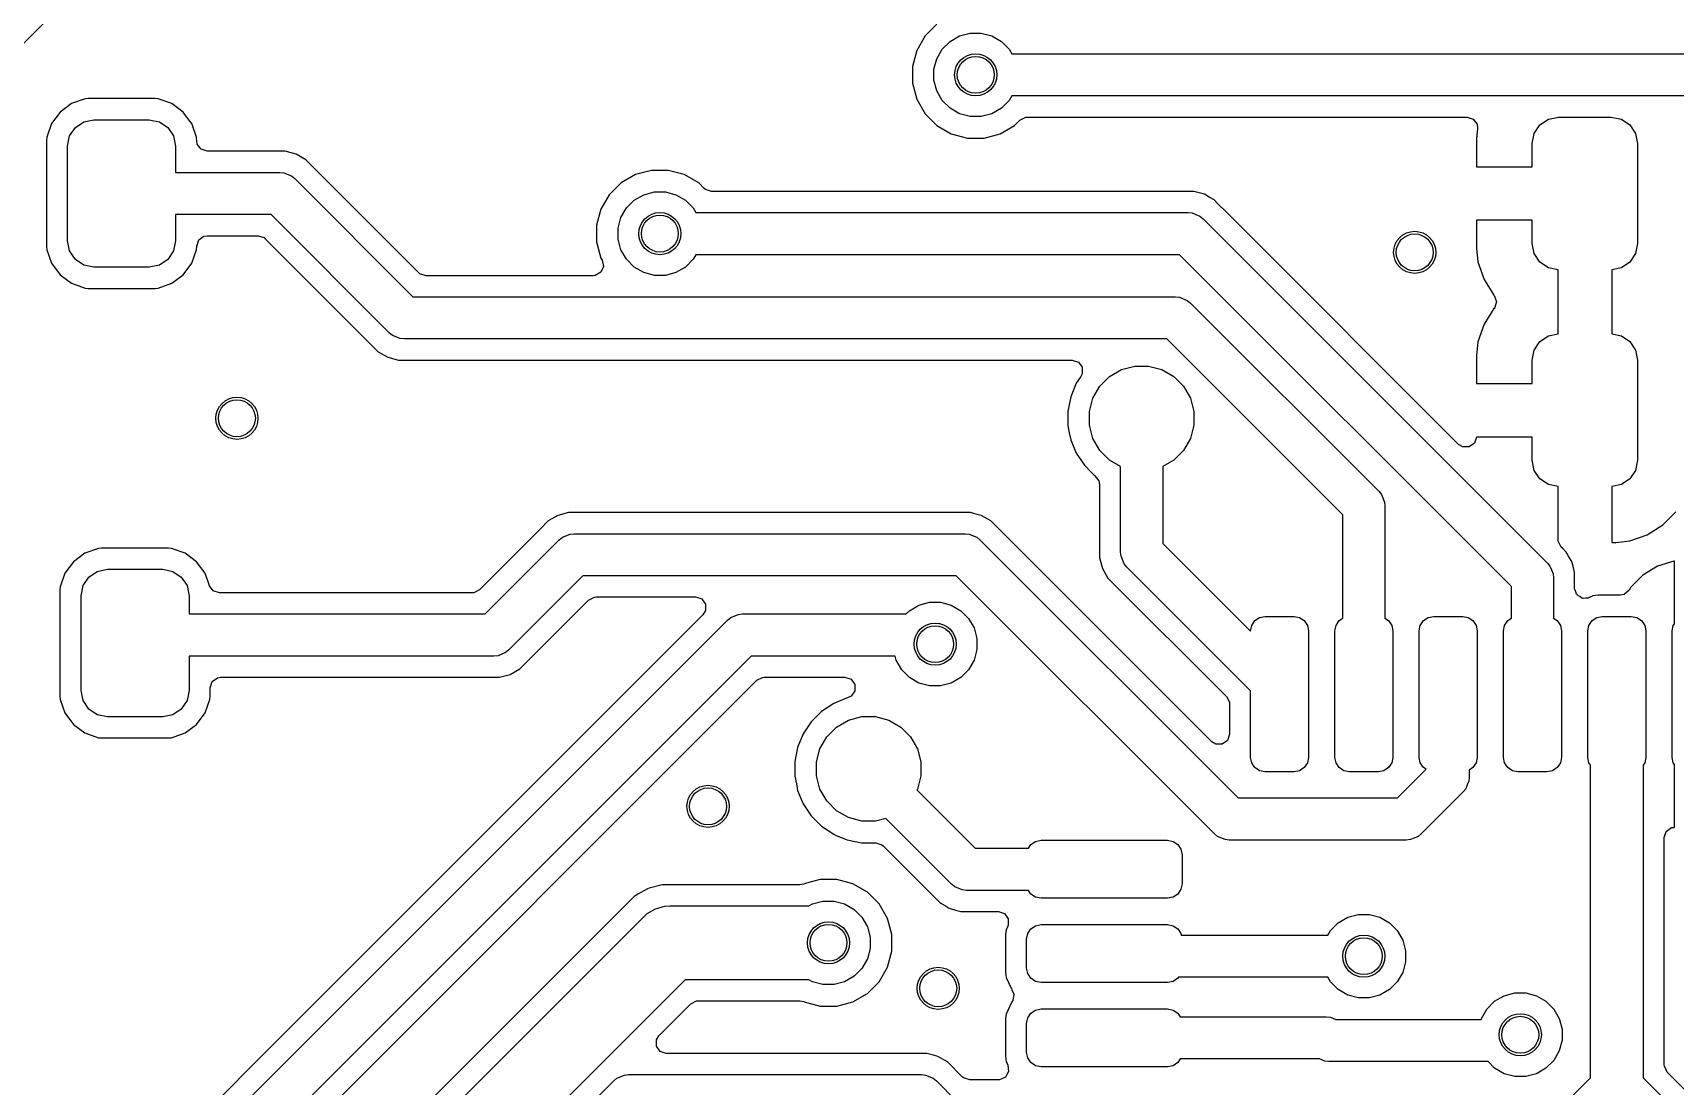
# Model space of a CAD drawing. Extents: x 0.23 to 2.97, y 0.23 to 2.17.
# Drawn here: x 0.818 to 1.431, y 1.336 to 1.73 of the extents above; entities that cross this region are included whole.
import ezdxf

# ---------------------------------------------------------------- set-up
doc = ezdxf.new("R2010")
doc.units = 0
doc.header["$MEASUREMENT"] = 0
doc.layers.add('BLACK', color=7, linetype='CONTINUOUS')

msp = doc.modelspace()

# ---------------------------------------------------------------- linework, layer by layer
at = {"layer": 'BLACK', "linetype": 'CONTINUOUS'}
for p, q in [((0.81219, 1.72397), (1.01529, 1.92708)), ((1.15548, 1.73325), (1.15108, 1.72885)), ((1.15108, 1.72885), (1.14797, 1.72346)), ((1.15751, 1.72392), (1.16041, 1.72682)), ((1.16041, 1.72682), (1.16397, 1.72888)), ((1.16397, 1.72888), (1.16794, 1.72994)), ((1.16794, 1.72994), (1.17206, 1.72994)), ((1.17206, 1.72994), (1.17603, 1.72888)), ((1.17603, 1.72888), (1.17959, 1.72682)), ((1.17959, 1.72682), (1.18249, 1.72392)), ((1.14797, 1.72346), (1.14636, 1.71744)), ((1.15439, 1.71639), (1.15545, 1.72036)), ((1.15545, 1.72036), (1.15751, 1.72392)), ((1.18249, 1.72392), (1.18348, 1.7222)), ((1.18348, 1.7222), (1.49313, 1.7222)), ((1.14636, 1.71744), (1.14636, 1.71122)), ((1.15439, 1.71228), (1.15439, 1.71639)), ((1.15545, 1.7083), (1.15439, 1.71228)), ((1.14636, 1.71122), (1.14797, 1.70521)), ((1.15751, 1.70474), (1.15545, 1.7083)), ((1.18348, 1.70646), (1.18249, 1.70474)), ((1.48987, 1.70646), (1.18348, 1.70646)), ((0.82791, 1.7004), (0.82473, 1.6961)), ((0.83221, 1.70357), (0.82791, 1.7004)), ((0.82791, 1.7004), (0.82791, 1.7004)), ((0.83726, 1.70534), (0.83221, 1.70357)), ((0.83845, 1.70545), (0.83726, 1.70534)), ((0.83726, 1.70534), (0.83726, 1.70534)), ((0.8634, 1.70545), (0.83845, 1.70545)), ((0.83845, 1.70545), (0.83845, 1.70545)), ((0.86459, 1.70534), (0.8634, 1.70545)), ((0.8634, 1.70545), (0.8634, 1.70545)), ((0.86964, 1.70357), (0.86459, 1.70534)), ((0.86459, 1.70534), (0.86459, 1.70534)), ((0.87394, 1.7004), (0.86964, 1.70357)), ((0.87639, 1.69708), (0.87394, 1.7004)), ((0.87394, 1.7004), (0.87394, 1.7004)), ((0.87394, 1.7004), (0.87394, 1.7004)), ((0.87394, 1.7004), (0.87394, 1.7004)), ((0.87394, 1.7004), (0.87394, 1.7004)), ((1.14797, 1.70521), (1.15108, 1.69981)), ((1.15108, 1.69981), (1.15548, 1.69541)), ((1.16041, 1.70184), (1.15751, 1.70474)), ((1.16397, 1.69978), (1.16041, 1.70184)), ((1.16794, 1.69872), (1.16397, 1.69978)), ((1.17603, 1.69978), (1.17206, 1.69872)), ((1.17959, 1.70184), (1.17603, 1.69978)), ((1.18249, 1.70474), (1.17959, 1.70184)), ((0.82473, 1.6961), (0.82297, 1.69105)), ((0.8315, 1.69148), (0.83363, 1.69468)), ((0.83363, 1.69468), (0.83682, 1.69681)), ((0.83682, 1.69681), (0.84059, 1.69756)), ((0.84059, 1.69756), (0.86126, 1.69756)), ((0.86126, 1.69756), (0.86503, 1.69681)), ((0.86503, 1.69681), (0.86822, 1.69468)), ((0.86822, 1.69468), (0.87035, 1.69148)), ((0.87712, 1.6961), (0.87639, 1.69708)), ((0.87888, 1.69105), (0.87712, 1.6961)), ((1.15548, 1.69541), (1.16087, 1.6923)), ((1.17206, 1.69872), (1.16794, 1.69872)), ((1.17913, 1.6923), (1.18452, 1.69541)), ((1.18452, 1.69541), (1.18599, 1.69688)), ((1.18599, 1.69688), (1.18653, 1.69742)), ((1.18653, 1.69742), (1.18867, 1.69851)), ((1.18867, 1.69851), (1.18928, 1.69856)), ((1.18928, 1.69856), (1.3536, 1.69856)), ((1.3536, 1.69856), (1.35589, 1.69782)), ((1.35589, 1.69782), (1.35731, 1.69587)), ((1.35748, 1.69423), (1.35705, 1.69043)), ((1.35731, 1.69587), (1.35748, 1.69423)), ((1.37866, 1.69247), (1.3808, 1.69566)), ((1.3808, 1.69566), (1.38399, 1.69779)), ((1.38399, 1.69779), (1.38776, 1.69854)), ((1.38776, 1.69854), (1.40744, 1.69854)), ((1.40744, 1.69854), (1.41121, 1.69779)), ((1.41121, 1.69779), (1.4144, 1.69566)), ((1.4144, 1.69566), (1.41653, 1.69247)), ((0.82297, 1.69105), (0.82285, 1.68985)), ((0.82285, 1.68985), (0.82285, 1.65015)), ((0.82297, 1.69105), (0.82297, 1.69105)), ((0.83075, 1.68772), (0.8315, 1.69148)), ((0.83075, 1.65228), (0.83075, 1.68772)), ((0.87035, 1.69148), (0.8711, 1.68772)), ((0.8711, 1.68772), (0.8711, 1.67787)), ((0.87894, 1.69049), (0.87888, 1.69105)), ((0.879, 1.68985), (0.87894, 1.69049)), ((0.879, 1.68967), (0.879, 1.68985)), ((0.879, 1.68985), (0.879, 1.68985)), ((0.87919, 1.68846), (0.879, 1.68967)), ((0.8806, 1.68651), (0.87919, 1.68846)), ((1.16087, 1.6923), (1.16689, 1.69069)), ((1.16689, 1.69069), (1.16689, 1.69069)), ((1.16689, 1.69069), (1.17311, 1.69069)), ((1.17311, 1.69069), (1.17913, 1.6923)), ((1.17311, 1.69069), (1.17311, 1.69069)), ((1.35705, 1.69043), (1.35705, 1.68)), ((1.37791, 1.6887), (1.37866, 1.69247)), ((1.37791, 1.68), (1.37791, 1.6887)), ((1.41653, 1.69247), (1.41728, 1.6887)), ((1.41728, 1.6887), (1.41728, 1.6513)), ((0.88289, 1.68577), (0.8806, 1.68651)), ((0.91208, 1.68577), (0.88289, 1.68577)), ((0.91425, 1.68518), (0.91208, 1.68577)), ((0.91208, 1.68577), (0.91208, 1.68577)), ((0.91609, 1.68469), (0.91425, 1.68518)), ((0.91968, 1.68262), (0.91609, 1.68469)), ((0.91609, 1.68469), (0.91609, 1.68469)), ((0.9422, 1.6601), (0.91968, 1.68262)), ((0.91968, 1.68262), (0.91968, 1.68262)), ((0.91968, 1.68262), (0.91968, 1.68262)), ((0.91968, 1.68262), (0.91968, 1.68262)), ((0.8711, 1.67787), (0.91, 1.67787)), ((0.91, 1.67787), (0.91154, 1.67772)), ((0.91154, 1.67772), (0.91437, 1.67655)), ((0.91437, 1.67655), (0.91557, 1.67557)), ((0.91557, 1.67557), (0.95976, 1.63138)), ((1.04288, 1.67703), (1.03749, 1.67392)), ((1.0489, 1.67864), (1.04288, 1.67703)), ((1.05512, 1.67864), (1.0489, 1.67864)), ((1.06113, 1.67703), (1.05512, 1.67864)), ((1.06652, 1.67392), (1.06113, 1.67703)), ((1.35705, 1.68), (1.35705, 1.68)), ((1.35705, 1.68), (1.37791, 1.68)), ((1.03309, 1.66952), (1.02998, 1.66413)), ((1.03749, 1.67392), (1.03309, 1.66952)), ((1.04242, 1.66749), (1.04598, 1.66955)), ((1.04598, 1.66955), (1.04995, 1.67061)), ((1.04995, 1.67061), (1.05406, 1.67061)), ((1.05406, 1.67061), (1.05803, 1.66955)), ((1.05803, 1.66955), (1.06159, 1.66749)), ((1.06853, 1.67191), (1.06652, 1.67392)), ((1.06652, 1.67392), (1.06652, 1.67392)), ((1.069, 1.67151), (1.06853, 1.67191)), ((1.07129, 1.67077), (1.069, 1.67151)), ((1.24704, 1.67077), (1.07129, 1.67077)), ((1.24953, 1.67077), (1.24704, 1.67077)), ((1.24704, 1.67077), (1.24704, 1.67077)), ((1.25145, 1.67077), (1.24953, 1.67077)), ((1.24953, 1.67077), (1.24953, 1.67077)), ((1.25352, 1.67021), (1.25145, 1.67077)), ((1.25145, 1.67077), (1.25145, 1.67077)), ((1.25145, 1.67077), (1.25145, 1.67077)), ((1.25399, 1.67009), (1.25352, 1.67021)), ((1.25352, 1.67021), (1.25352, 1.67021)), ((1.25352, 1.67021), (1.25352, 1.67021)), ((1.25546, 1.66969), (1.25399, 1.67009)), ((1.25726, 1.66865), (1.25546, 1.66969)), ((1.25546, 1.66969), (1.25546, 1.66969)), ((1.25546, 1.66969), (1.25546, 1.66969)), ((1.02998, 1.66413), (1.02837, 1.65811)), ((1.03746, 1.66103), (1.03951, 1.66459)), ((1.03951, 1.66459), (1.04242, 1.66749)), ((1.06159, 1.66749), (1.0645, 1.66459)), ((1.0645, 1.66459), (1.06549, 1.66287)), ((1.06549, 1.66287), (1.24937, 1.66287)), ((1.24937, 1.66287), (1.25091, 1.66272)), ((1.25091, 1.66272), (1.25091, 1.66272)), ((1.25091, 1.66272), (1.25091, 1.66272)), ((1.25091, 1.66272), (1.2522, 1.66219)), ((1.25905, 1.66762), (1.25726, 1.66865)), ((1.25726, 1.66865), (1.25726, 1.66865)), ((1.25726, 1.66865), (1.25726, 1.66865)), ((1.2605, 1.66617), (1.25905, 1.66762)), ((1.25905, 1.66762), (1.25905, 1.66762)), ((1.25905, 1.66762), (1.25905, 1.66762)), ((1.25905, 1.66762), (1.25905, 1.66762)), ((1.26199, 1.66468), (1.2605, 1.66617)), ((1.26217, 1.6645), (1.26199, 1.66468)), ((1.26199, 1.66468), (1.26199, 1.66468)), ((1.26667, 1.66), (1.26217, 1.6645)), ((0.90674, 1.66213), (0.8711, 1.66213)), ((0.8711, 1.66213), (0.8711, 1.65228)), ((0.95093, 1.61794), (0.90674, 1.66213)), ((0.96189, 1.64041), (0.9422, 1.6601)), ((1.02837, 1.65811), (1.02837, 1.65189)), ((1.03639, 1.65706), (1.03746, 1.66103)), ((1.03639, 1.65294), (1.03639, 1.65706)), ((1.2522, 1.66219), (1.25374, 1.66155)), ((1.25374, 1.66155), (1.25374, 1.66155)), ((1.25374, 1.66155), (1.25375, 1.66155)), ((1.25375, 1.66155), (1.25494, 1.66057)), ((1.25494, 1.66057), (1.38356, 1.53191)), ((1.26781, 1.65886), (1.26667, 1.66)), ((1.35039, 1.57625), (1.26781, 1.65886)), ((1.35705, 1.66), (1.35705, 1.64957)), ((1.37791, 1.66), (1.35705, 1.66)), ((1.35705, 1.66), (1.35705, 1.66)), ((1.37791, 1.6513), (1.37791, 1.66)), ((0.8315, 1.64852), (0.83075, 1.65228)), ((0.8711, 1.65228), (0.87035, 1.64852)), ((0.879, 1.65033), (0.87974, 1.65263)), ((0.87974, 1.65263), (0.88169, 1.65404)), ((0.88169, 1.65404), (0.88289, 1.65423)), ((0.88289, 1.65423), (0.90185, 1.65423)), ((0.90185, 1.65423), (0.90415, 1.65349)), ((0.90415, 1.65349), (0.90461, 1.65309)), ((0.90461, 1.65309), (0.94681, 1.61089)), ((1.02837, 1.65189), (1.02998, 1.64587)), ((1.03746, 1.64897), (1.03639, 1.65294)), ((1.37866, 1.64753), (1.37791, 1.6513)), ((1.41728, 1.6513), (1.41653, 1.64753)), ((0.82285, 1.65015), (0.82297, 1.64895)), ((0.82297, 1.64895), (0.82297, 1.64895)), ((0.82297, 1.64895), (0.82473, 1.6439)), ((0.83363, 1.64532), (0.8315, 1.64852)), ((0.83682, 1.64319), (0.83363, 1.64532)), ((0.86822, 1.64532), (0.86503, 1.64319)), ((0.87035, 1.64852), (0.86822, 1.64532)), ((0.87712, 1.6439), (0.87888, 1.64895)), ((0.87888, 1.64895), (0.879, 1.65015)), ((0.879, 1.65015), (0.879, 1.65033)), ((0.879, 1.65015), (0.879, 1.65015)), ((1.02998, 1.64587), (1.03041, 1.64512)), ((1.03041, 1.64512), (1.03091, 1.64276)), ((1.03951, 1.64541), (1.03746, 1.64897)), ((1.04242, 1.64251), (1.03951, 1.64541)), ((1.0645, 1.64541), (1.06159, 1.64251)), ((1.06549, 1.64713), (1.0645, 1.64541)), ((1.24611, 1.64713), (1.06549, 1.64713)), ((1.37012, 1.52309), (1.24611, 1.64713)), ((1.35705, 1.64957), (1.35763, 1.64442)), ((1.35763, 1.64442), (1.35763, 1.64442)), ((1.35763, 1.64442), (1.35991, 1.63789)), ((1.3808, 1.64434), (1.37866, 1.64753)), ((1.38399, 1.64221), (1.3808, 1.64434)), ((1.4144, 1.64434), (1.41121, 1.64221)), ((1.41653, 1.64753), (1.4144, 1.64434)), ((0.82473, 1.6439), (0.82791, 1.6396)), ((0.82791, 1.6396), (0.82791, 1.6396)), ((0.82791, 1.6396), (0.82791, 1.6396)), ((0.82791, 1.6396), (0.82791, 1.6396)), ((0.82791, 1.6396), (0.82791, 1.6396)), ((0.82791, 1.6396), (0.83221, 1.63643)), ((0.84059, 1.64244), (0.83682, 1.64319)), ((0.86126, 1.64244), (0.84059, 1.64244)), ((0.86503, 1.64319), (0.86126, 1.64244)), ((0.86964, 1.63643), (0.87394, 1.6396)), ((0.87394, 1.6396), (0.87712, 1.6439)), ((0.96235, 1.64002), (0.96189, 1.64041)), ((0.96464, 1.63927), (0.96235, 1.64002)), ((1.02704, 1.63927), (0.96464, 1.63927)), ((1.02785, 1.63936), (1.02704, 1.63927)), ((1.02994, 1.64056), (1.02785, 1.63936)), ((1.03091, 1.64276), (1.02994, 1.64056)), ((1.04598, 1.64045), (1.04242, 1.64251)), ((1.04995, 1.63939), (1.04598, 1.64045)), ((1.05406, 1.63939), (1.04995, 1.63939)), ((1.05803, 1.64045), (1.05406, 1.63939)), ((1.06159, 1.64251), (1.05803, 1.64045)), ((1.3876, 1.64149), (1.38399, 1.64221)), ((1.3876, 1.61751), (1.3876, 1.64149)), ((1.41121, 1.64221), (1.4076, 1.64149)), ((1.4076, 1.64149), (1.4076, 1.61751)), ((0.83221, 1.63643), (0.83221, 1.63643)), ((0.83221, 1.63643), (0.83221, 1.63643)), ((0.83221, 1.63643), (0.83726, 1.63466)), ((0.83726, 1.63466), (0.83845, 1.63455)), ((0.83845, 1.63455), (0.83845, 1.63455)), ((0.83845, 1.63455), (0.83845, 1.63455)), ((0.83845, 1.63455), (0.8634, 1.63455)), ((0.8634, 1.63455), (0.86459, 1.63466)), ((0.8634, 1.63455), (0.8634, 1.63455)), ((0.86459, 1.63466), (0.86964, 1.63643)), ((1.35991, 1.63789), (1.3636, 1.63203)), ((1.3636, 1.63203), (1.36368, 1.63193)), ((0.95976, 1.63138), (1.24465, 1.63138)), ((1.24465, 1.63138), (1.24618, 1.63123)), ((1.24618, 1.63123), (1.24902, 1.63005)), ((1.24902, 1.63005), (1.25021, 1.62907)), ((1.25021, 1.62907), (1.32057, 1.55872)), ((1.3636, 1.62697), (1.35991, 1.62111)), ((1.36368, 1.62707), (1.3636, 1.62697)), ((1.36368, 1.63193), (1.3637, 1.63186)), ((1.36388, 1.62735), (1.36368, 1.62707)), ((1.3637, 1.63186), (1.36371, 1.63185)), ((1.36371, 1.63185), (1.36371, 1.63184)), ((1.36371, 1.63184), (1.36452, 1.62967)), ((1.36452, 1.62967), (1.36388, 1.62735)), ((1.35991, 1.62111), (1.35763, 1.61458)), ((0.95212, 1.61696), (0.95093, 1.61794)), ((0.95496, 1.61578), (0.95212, 1.61696)), ((0.9565, 1.61563), (0.95496, 1.61578)), ((1.24138, 1.61563), (0.9565, 1.61563)), ((1.30713, 1.54989), (1.24138, 1.61563)), ((1.35763, 1.61458), (1.35705, 1.60943)), ((1.35763, 1.61458), (1.35763, 1.61458)), ((1.37866, 1.61147), (1.3808, 1.61466)), ((1.3808, 1.61466), (1.38399, 1.61679)), ((1.38399, 1.61679), (1.3876, 1.61751)), ((1.4076, 1.61751), (1.41121, 1.61679)), ((1.41121, 1.61679), (1.4144, 1.61466)), ((1.4144, 1.61466), (1.41653, 1.61147)), ((0.94681, 1.61089), (0.94681, 1.61089)), ((0.94681, 1.61089), (0.94681, 1.61089)), ((0.94681, 1.61089), (0.94681, 1.61089)), ((0.94681, 1.61089), (0.95041, 1.60881)), ((0.95041, 1.60881), (0.95041, 1.60881)), ((0.95041, 1.60881), (0.95041, 1.60881)), ((0.95041, 1.60881), (0.95041, 1.60881)), ((0.95041, 1.60881), (0.95442, 1.60774)), ((0.95442, 1.60774), (1.20606, 1.60774)), ((1.20606, 1.60774), (1.20835, 1.60699)), ((1.35705, 1.60943), (1.35705, 1.599)), ((1.37791, 1.6077), (1.37866, 1.61147)), ((1.37791, 1.599), (1.37791, 1.6077)), ((1.41653, 1.61147), (1.41728, 1.6077)), ((1.41728, 1.6077), (1.41728, 1.5703)), ((1.2093, 1.60167), (1.20817, 1.59998)), ((1.20835, 1.60699), (1.20977, 1.60504)), ((1.20977, 1.60263), (1.2093, 1.60167)), ((1.20977, 1.60504), (1.20977, 1.60263)), ((1.21638, 1.59798), (1.22002, 1.60162)), ((1.22002, 1.60162), (1.22447, 1.60419)), ((1.22447, 1.60419), (1.22943, 1.60552)), ((1.22943, 1.60552), (1.23457, 1.60552)), ((1.23457, 1.60552), (1.23953, 1.60419)), ((1.23953, 1.60419), (1.24398, 1.60162)), ((1.24398, 1.60162), (1.24762, 1.59798)), ((1.20756, 1.59906), (1.20548, 1.59404)), ((1.20817, 1.59998), (1.20756, 1.59906)), ((1.20756, 1.59906), (1.20756, 1.59906)), ((1.21381, 1.59353), (1.21638, 1.59798)), ((1.24762, 1.59798), (1.25019, 1.59353)), ((1.35705, 1.599), (1.35705, 1.599)), ((1.35705, 1.599), (1.37791, 1.599)), ((1.20548, 1.59404), (1.20442, 1.58872)), ((1.20548, 1.59404), (1.20548, 1.59404)), ((1.21248, 1.58857), (1.21381, 1.59353)), ((1.25019, 1.59353), (1.25152, 1.58857)), ((1.20442, 1.58872), (1.20442, 1.58328)), ((1.20442, 1.58328), (1.20495, 1.58062)), ((1.21248, 1.58343), (1.21248, 1.58857)), ((1.21381, 1.57847), (1.21248, 1.58343)), ((1.25152, 1.58343), (1.25019, 1.57847)), ((1.25152, 1.58857), (1.25152, 1.58343)), ((1.20495, 1.58062), (1.20548, 1.57796)), ((1.20548, 1.57796), (1.20548, 1.57796)), ((1.20548, 1.57796), (1.20548, 1.57796)), ((1.20548, 1.57796), (1.20756, 1.57294)), ((1.21638, 1.57402), (1.21381, 1.57847)), ((1.25019, 1.57847), (1.24762, 1.57402)), ((1.35704, 1.579), (1.3563, 1.57672)), ((1.35705, 1.579), (1.35704, 1.579)), ((1.37791, 1.579), (1.35705, 1.579)), ((1.37791, 1.5703), (1.37791, 1.579)), ((1.20756, 1.57294), (1.20756, 1.57294)), ((1.20756, 1.57294), (1.21058, 1.56842)), ((1.22002, 1.57038), (1.21638, 1.57402)), ((1.24762, 1.57402), (1.24398, 1.57038)), ((1.35195, 1.5753), (1.35039, 1.57625)), ((1.35435, 1.5753), (1.35195, 1.5753)), ((1.3563, 1.57672), (1.35435, 1.5753)), ((1.21058, 1.56842), (1.21058, 1.56842)), ((1.21058, 1.56842), (1.21309, 1.56591)), ((1.21309, 1.56591), (1.21442, 1.56458)), ((1.21442, 1.56458), (1.21451, 1.56452)), ((1.22413, 1.56801), (1.22002, 1.57038)), ((1.22413, 1.53599), (1.22413, 1.56801)), ((1.24398, 1.57038), (1.23988, 1.56801)), ((1.23988, 1.56801), (1.23988, 1.53925)), ((1.37866, 1.56653), (1.37791, 1.5703)), ((1.3808, 1.56334), (1.37866, 1.56653)), ((1.41653, 1.56653), (1.4144, 1.56334)), ((1.41728, 1.5703), (1.41653, 1.56653)), ((1.21451, 1.56452), (1.21454, 1.56448)), ((1.21454, 1.56448), (1.21457, 1.56446)), ((1.21457, 1.56446), (1.21456, 1.56445)), ((1.21456, 1.56445), (1.216, 1.56263)), ((1.216, 1.56263), (1.21624, 1.56128)), ((1.21624, 1.56128), (1.21624, 1.53807)), ((1.32057, 1.55872), (1.32155, 1.55752)), ((1.38399, 1.56121), (1.3808, 1.56334)), ((1.3876, 1.56049), (1.38399, 1.56121)), ((1.3876, 1.54065), (1.3876, 1.56049)), ((1.41121, 1.56121), (1.4076, 1.56049)), ((1.4076, 1.56049), (1.4076, 1.53959)), ((1.4144, 1.56334), (1.41121, 1.56121)), ((1.32155, 1.55752), (1.32272, 1.55469)), ((1.32272, 1.55469), (1.32287, 1.55315)), ((1.32287, 1.55315), (1.32287, 1.51131)), ((1.01032, 1.54762), (1.00738, 1.54468)), ((1.01391, 1.54969), (1.01032, 1.54762)), ((1.01792, 1.55077), (1.01391, 1.54969)), ((1.01391, 1.54969), (1.01391, 1.54969)), ((1.02208, 1.55077), (1.01792, 1.55077)), ((1.01792, 1.55077), (1.01792, 1.55077)), ((1.02231, 1.55077), (1.02208, 1.55077)), ((1.02232, 1.55077), (1.02231, 1.55077)), ((1.16808, 1.55077), (1.02232, 1.55077)), ((1.17053, 1.55011), (1.16808, 1.55077)), ((1.16808, 1.55077), (1.16808, 1.55077)), ((1.17209, 1.54969), (1.17053, 1.55011)), ((1.17568, 1.54762), (1.17209, 1.54969)), ((1.17209, 1.54969), (1.17209, 1.54969)), ((1.21732, 1.50598), (1.17568, 1.54762)), ((1.17568, 1.54762), (1.17568, 1.54762)), ((1.17568, 1.54762), (1.17568, 1.54762)), ((1.17568, 1.54762), (1.17568, 1.54762)), ((1.30713, 1.51129), (1.30713, 1.54989)), ((1.42085, 1.54246), (1.42671, 1.54614)), ((1.42671, 1.54614), (1.4316, 1.55103)), ((1.00738, 1.54468), (0.98461, 1.52191)), ((0.98674, 1.51287), (1.01443, 1.54057)), ((1.00738, 1.54468), (1.00738, 1.54468)), ((1.01443, 1.54057), (1.01563, 1.54155)), ((1.01563, 1.54155), (1.01846, 1.54272)), ((1.01846, 1.54272), (1.02, 1.54287)), ((1.02, 1.54287), (1.166, 1.54287)), ((1.166, 1.54287), (1.16754, 1.54272)), ((1.16754, 1.54272), (1.17037, 1.54155)), ((1.17037, 1.54155), (1.17157, 1.54057)), ((1.17157, 1.54057), (1.26799, 1.44415)), ((1.38765, 1.54004), (1.3876, 1.54065)), ((1.38874, 1.5379), (1.38765, 1.54004)), ((1.40917, 1.53959), (1.41432, 1.54017)), ((1.41432, 1.54017), (1.42085, 1.54246)), ((1.41432, 1.54017), (1.41432, 1.54017)), ((0.83721, 1.53557), (0.83291, 1.5324)), ((0.84226, 1.53734), (0.83721, 1.53557)), ((0.84345, 1.53745), (0.84226, 1.53734)), ((0.84226, 1.53734), (0.84226, 1.53734)), ((0.8684, 1.53745), (0.84345, 1.53745)), ((0.84345, 1.53745), (0.84345, 1.53745)), ((0.86959, 1.53734), (0.8684, 1.53745)), ((0.8684, 1.53745), (0.8684, 1.53745)), ((0.87464, 1.53557), (0.86959, 1.53734)), ((0.86959, 1.53734), (0.86959, 1.53734)), ((0.87894, 1.5324), (0.87464, 1.53557)), ((1.21624, 1.53807), (1.21624, 1.53392)), ((1.21624, 1.53392), (1.21673, 1.53208)), ((1.22429, 1.53446), (1.22413, 1.53599)), ((1.22546, 1.53162), (1.22429, 1.53446)), ((1.23988, 1.53925), (1.27269, 1.50644)), ((1.38916, 1.53747), (1.38874, 1.5379)), ((1.39061, 1.53603), (1.38916, 1.53747)), ((1.38916, 1.53747), (1.38916, 1.53747)), ((1.38916, 1.53747), (1.38916, 1.53747)), ((1.39087, 1.53557), (1.39061, 1.53603)), ((1.39061, 1.53603), (1.39061, 1.53603)), ((1.39061, 1.53603), (1.39061, 1.53603)), ((1.39061, 1.53603), (1.39061, 1.53603)), ((1.39161, 1.53429), (1.39087, 1.53557)), ((1.39268, 1.53245), (1.39161, 1.53429)), ((1.39161, 1.53429), (1.39161, 1.53429)), ((1.39161, 1.53429), (1.39161, 1.53429)), ((1.4076, 1.53959), (1.4076, 1.53959)), ((1.4076, 1.53959), (1.40917, 1.53959)), ((1.40917, 1.53959), (1.40917, 1.53959)), ((0.82973, 1.5281), (0.82797, 1.52305)), ((0.83291, 1.5324), (0.82973, 1.5281)), ((0.83291, 1.5324), (0.83291, 1.5324)), ((0.83863, 1.52668), (0.84182, 1.52881)), ((0.84182, 1.52881), (0.84559, 1.52956)), ((0.84559, 1.52956), (0.86626, 1.52956)), ((0.86626, 1.52956), (0.87003, 1.52881)), ((0.87003, 1.52881), (0.87322, 1.52668)), ((0.88212, 1.5281), (0.87894, 1.5324)), ((0.87894, 1.5324), (0.87894, 1.5324)), ((0.87894, 1.5324), (0.87894, 1.5324)), ((0.87894, 1.5324), (0.87894, 1.5324)), ((0.87894, 1.5324), (0.87894, 1.5324)), ((0.88377, 1.52338), (0.88212, 1.5281)), ((1.21673, 1.53208), (1.21731, 1.52991)), ((1.21731, 1.52991), (1.21939, 1.52631)), ((1.22644, 1.53042), (1.22546, 1.53162)), ((1.27056, 1.4863), (1.22644, 1.53042)), ((1.38356, 1.53191), (1.38454, 1.53072)), ((1.38454, 1.53072), (1.38454, 1.53072)), ((1.38454, 1.53072), (1.38454, 1.53072)), ((1.38454, 1.53072), (1.38454, 1.53072)), ((1.38454, 1.53072), (1.38511, 1.52933)), ((1.38511, 1.52933), (1.38571, 1.52788)), ((1.38571, 1.52788), (1.38571, 1.52788)), ((1.38571, 1.52788), (1.38572, 1.52788)), ((1.38572, 1.52788), (1.38572, 1.52788)), ((1.38572, 1.52788), (1.38587, 1.52635)), ((1.39269, 1.53243), (1.39268, 1.53245)), ((1.39268, 1.53245), (1.39268, 1.53245)), ((1.39268, 1.53245), (1.39268, 1.53245)), ((1.39269, 1.5324), (1.39269, 1.53243)), ((1.39269, 1.53243), (1.39269, 1.53243)), ((1.39269, 1.53243), (1.39269, 1.53243)), ((1.3927, 1.53239), (1.39269, 1.5324)), ((1.39315, 1.53071), (1.3927, 1.53239)), ((1.39376, 1.52842), (1.39315, 1.53071)), ((1.39315, 1.53071), (1.39315, 1.53071)), ((1.39376, 1.5265), (1.39376, 1.52842)), ((1.39376, 1.52842), (1.39376, 1.52842)), ((1.42472, 1.5307), (1.41926, 1.52739)), ((1.43081, 1.53259), (1.42472, 1.5307)), ((1.431, 1.53261), (1.43081, 1.53259)), ((1.431, 1.50925), (1.431, 1.53261)), ((0.82797, 1.52305), (0.82785, 1.52185)), ((0.82785, 1.52185), (0.82785, 1.48215)), ((0.82797, 1.52305), (0.82797, 1.52305)), ((0.83575, 1.51972), (0.8365, 1.52348)), ((0.8365, 1.52348), (0.83863, 1.52668)), ((0.87322, 1.52668), (0.87535, 1.52348)), ((0.87535, 1.52348), (0.8761, 1.51972)), ((0.88516, 1.52151), (0.88377, 1.52338)), ((0.98461, 1.52191), (0.98246, 1.52082)), ((1.02326, 1.52713), (0.99557, 1.49943)), ((1.16274, 1.52713), (1.02326, 1.52713)), ((1.25916, 1.43071), (1.16274, 1.52713)), ((1.21939, 1.52631), (1.21939, 1.52631)), ((1.21939, 1.52631), (1.21939, 1.52631)), ((1.21939, 1.52631), (1.26366, 1.48204)), ((1.37012, 1.51129), (1.37012, 1.52309)), ((1.38587, 1.52635), (1.38587, 1.51131)), ((1.39376, 1.52254), (1.39376, 1.5265)), ((1.39379, 1.52206), (1.39376, 1.52254)), ((1.3942, 1.52118), (1.39379, 1.52206)), ((1.41406, 1.52174), (1.41224, 1.52017)), ((1.41475, 1.52288), (1.41406, 1.52174)), ((1.41926, 1.52739), (1.41475, 1.52288)), ((0.83575, 1.48428), (0.83575, 1.51972)), ((0.8761, 1.51972), (0.8761, 1.51287)), ((0.88745, 1.52077), (0.88516, 1.52151)), ((0.98185, 1.52077), (0.88745, 1.52077)), ((0.98246, 1.52082), (0.98185, 1.52077)), ((0.99968, 1.49238), (1.02539, 1.51809)), ((1.02539, 1.51809), (1.02754, 1.51918)), ((1.02754, 1.51918), (1.02815, 1.51923)), ((1.02815, 1.51923), (1.06536, 1.51923)), ((1.06536, 1.51923), (1.06765, 1.51849)), ((1.06765, 1.51849), (1.06906, 1.51654)), ((1.06906, 1.51654), (1.06906, 1.51413)), ((1.14525, 1.51411), (1.14881, 1.51617)), ((1.14881, 1.51617), (1.15279, 1.51723)), ((1.15279, 1.51723), (1.1569, 1.51723)), ((1.1569, 1.51723), (1.16087, 1.51617)), ((1.16087, 1.51617), (1.16443, 1.51411)), ((1.3945, 1.52025), (1.3942, 1.52118)), ((1.3947, 1.5201), (1.3945, 1.52025)), ((1.39481, 1.51988), (1.3947, 1.5201)), ((1.39566, 1.51941), (1.39481, 1.51988)), ((1.39645, 1.51883), (1.39566, 1.51941)), ((1.3967, 1.51883), (1.39645, 1.51883)), ((1.39691, 1.51871), (1.3967, 1.51883)), ((1.39788, 1.51883), (1.39691, 1.51871)), ((1.39886, 1.51883), (1.39788, 1.51883)), ((1.39906, 1.51898), (1.39886, 1.51883)), ((1.3993, 1.51901), (1.39906, 1.51898)), ((1.40059, 1.51961), (1.3993, 1.51901)), ((1.40253, 1.51986), (1.40059, 1.51961)), ((1.40059, 1.51961), (1.40059, 1.51961)), ((1.41072, 1.51986), (1.40253, 1.51986)), ((1.40253, 1.51986), (1.40253, 1.51986)), ((1.41224, 1.52017), (1.41072, 1.51986)), ((0.75457, 1.18787), (1.07727, 1.51057)), ((0.8761, 1.51287), (0.98674, 1.51287)), ((1.06811, 1.51258), (0.91015, 1.35461)), ((1.06906, 1.51413), (1.06811, 1.51258)), ((1.07727, 1.51057), (1.07846, 1.51155)), ((1.07846, 1.51155), (1.0813, 1.51272)), ((1.0813, 1.51272), (1.08283, 1.51287)), ((1.08283, 1.51287), (1.14402, 1.51287)), ((1.14402, 1.51287), (1.14525, 1.51411)), ((1.16443, 1.51411), (1.16734, 1.5112)), ((1.16734, 1.5112), (1.16939, 1.50764)), ((1.2731, 1.50863), (1.27428, 1.51038)), ((1.27428, 1.51038), (1.27603, 1.51156)), ((1.27603, 1.51156), (1.27811, 1.51197)), ((1.27811, 1.51197), (1.28893, 1.51197)), ((1.28893, 1.51197), (1.291, 1.51156)), ((1.291, 1.51156), (1.29276, 1.51038)), ((1.29276, 1.51038), (1.29393, 1.50863)), ((1.3046, 1.50863), (1.30577, 1.51038)), ((1.30577, 1.51038), (1.30713, 1.51129)), ((1.32287, 1.51131), (1.32426, 1.51038)), ((1.32426, 1.51038), (1.32543, 1.50863)), ((1.3361, 1.50863), (1.33727, 1.51038)), ((1.33727, 1.51038), (1.33903, 1.51156)), ((1.33903, 1.51156), (1.3411, 1.51197)), ((1.3411, 1.51197), (1.35193, 1.51197)), ((1.35193, 1.51197), (1.354, 1.51156)), ((1.354, 1.51156), (1.35575, 1.51038)), ((1.35575, 1.51038), (1.35693, 1.50863)), ((1.36759, 1.50863), (1.36877, 1.51038)), ((1.36877, 1.51038), (1.37012, 1.51129)), ((1.38587, 1.51131), (1.38725, 1.51038)), ((1.38725, 1.51038), (1.38842, 1.50863)), ((1.39909, 1.50863), (1.40026, 1.51038)), ((1.40026, 1.51038), (1.40202, 1.51156)), ((1.40202, 1.51156), (1.40409, 1.51197)), ((1.40409, 1.51197), (1.41492, 1.51197)), ((1.41492, 1.51197), (1.41699, 1.51156)), ((1.41699, 1.51156), (1.41875, 1.51038)), ((1.41875, 1.51038), (1.41992, 1.50863)), ((1.16939, 1.50764), (1.17045, 1.50367)), ((1.17045, 1.50367), (1.17045, 1.49956)), ((1.25815, 1.46515), (1.21732, 1.50598)), ((1.27269, 1.50656), (1.2731, 1.50863)), ((1.27269, 1.50644), (1.27269, 1.50656)), ((1.29393, 1.50863), (1.29435, 1.50656)), ((1.29435, 1.50656), (1.29435, 1.45931)), ((1.30419, 1.50656), (1.3046, 1.50863)), ((1.30419, 1.45931), (1.30419, 1.50656)), ((1.32543, 1.50863), (1.32584, 1.50656)), ((1.32584, 1.50656), (1.32584, 1.45931)), ((1.33569, 1.50656), (1.3361, 1.50863)), ((1.33569, 1.45931), (1.33569, 1.50656)), ((1.35693, 1.50863), (1.35734, 1.50656)), ((1.35734, 1.50656), (1.35734, 1.45931)), ((1.36718, 1.50656), (1.36759, 1.50863)), ((1.36718, 1.45931), (1.36718, 1.50656)), ((1.38842, 1.50863), (1.38883, 1.50656)), ((1.38883, 1.50656), (1.38883, 1.45931)), ((1.39868, 1.50656), (1.39909, 1.50863)), ((1.39868, 1.45931), (1.39868, 1.50656)), ((1.41992, 1.50863), (1.42033, 1.50656)), ((1.42033, 1.50656), (1.42033, 1.45931)), ((1.43017, 1.50656), (1.43059, 1.50863)), ((1.43017, 1.45931), (1.43017, 1.50656)), ((1.43059, 1.50863), (1.431, 1.50925)), ((1.0861, 1.49713), (0.7634, 1.17443)), ((0.99, 1.49713), (0.8761, 1.49713)), ((0.8761, 1.49713), (0.8761, 1.48428)), ((0.99154, 1.49728), (0.99, 1.49713)), ((0.99437, 1.49845), (0.99154, 1.49728)), ((0.99557, 1.49943), (0.99437, 1.49845)), ((1.13988, 1.49713), (1.0861, 1.49713)), ((1.14029, 1.49559), (1.13988, 1.49713)), ((1.17045, 1.49956), (1.16939, 1.49559)), ((0.99609, 1.49031), (0.99968, 1.49238)), ((0.99968, 1.49238), (0.99968, 1.49238)), ((0.99968, 1.49238), (0.99968, 1.49238)), ((1.14235, 1.49203), (1.14029, 1.49559)), ((1.14525, 1.48912), (1.14235, 1.49203)), ((1.16734, 1.49203), (1.16443, 1.48912)), ((1.16939, 1.49559), (1.16734, 1.49203)), ((0.76752, 1.16738), (1.08822, 1.48809)), ((0.884, 1.48533), (0.88474, 1.48763)), ((0.884, 1.48215), (0.884, 1.48533)), ((0.88474, 1.48763), (0.88669, 1.48904)), ((0.88669, 1.48904), (0.88789, 1.48923)), ((0.88789, 1.48923), (0.99208, 1.48923)), ((0.99208, 1.48923), (0.99609, 1.49031)), ((0.99208, 1.48923), (0.99208, 1.48923)), ((0.99609, 1.49031), (0.99609, 1.49031)), ((0.99609, 1.49031), (0.99609, 1.49031)), ((1.08822, 1.48809), (1.09037, 1.48918)), ((1.09037, 1.48918), (1.09098, 1.48923)), ((1.09098, 1.48923), (1.12116, 1.48923)), ((1.12116, 1.48923), (1.12345, 1.48849)), ((1.12345, 1.48849), (1.12487, 1.48654)), ((1.12487, 1.48654), (1.12487, 1.48413)), ((1.14881, 1.48707), (1.14525, 1.48912)), ((1.15279, 1.486), (1.14881, 1.48707)), ((1.1569, 1.486), (1.15279, 1.486)), ((1.16087, 1.48707), (1.1569, 1.486)), ((1.16443, 1.48912), (1.16087, 1.48707)), ((1.27056, 1.4863), (1.27056, 1.4863)), ((1.27059, 1.48627), (1.27056, 1.4863)), ((1.27269, 1.48416), (1.27059, 1.48627)), ((0.82785, 1.48215), (0.82797, 1.48095)), ((0.82797, 1.48095), (0.82797, 1.48095)), ((0.82797, 1.48095), (0.82973, 1.4759)), ((0.8365, 1.48052), (0.83575, 1.48428)), ((0.83863, 1.47732), (0.8365, 1.48052)), ((0.87535, 1.48052), (0.87322, 1.47732)), ((0.8761, 1.48428), (0.87535, 1.48052)), ((0.88212, 1.4759), (0.88388, 1.48095)), ((0.88388, 1.48095), (0.884, 1.48215)), ((0.884, 1.48215), (0.884, 1.48215)), ((1.11694, 1.47944), (1.11242, 1.47642)), ((1.12196, 1.48152), (1.11694, 1.47944)), ((1.11694, 1.47944), (1.11694, 1.47944)), ((1.12214, 1.48157), (1.12196, 1.48152)), ((1.12345, 1.48218), (1.12213, 1.4816)), ((1.12213, 1.4816), (1.12214, 1.48157)), ((1.12487, 1.48413), (1.12345, 1.48218)), ((1.26366, 1.48204), (1.26475, 1.4799)), ((1.26475, 1.4799), (1.2648, 1.47929)), ((1.2648, 1.47929), (1.2648, 1.46791)), ((1.27269, 1.45931), (1.27269, 1.48416)), ((0.82973, 1.4759), (0.83291, 1.4716)), ((0.84182, 1.47519), (0.83863, 1.47732)), ((0.84559, 1.47444), (0.84182, 1.47519)), ((0.86626, 1.47444), (0.84559, 1.47444)), ((0.87003, 1.47519), (0.86626, 1.47444)), ((0.87322, 1.47732), (0.87003, 1.47519)), ((0.87894, 1.4716), (0.88212, 1.4759)), ((1.10858, 1.47258), (1.10556, 1.46806)), ((1.11242, 1.47642), (1.10858, 1.47258)), ((1.11802, 1.47062), (1.12247, 1.47319)), ((1.12247, 1.47319), (1.12743, 1.47452)), ((1.12743, 1.47452), (1.13257, 1.47452)), ((1.13257, 1.47452), (1.13753, 1.47319)), ((1.13753, 1.47319), (1.14198, 1.47062)), ((0.83291, 1.4716), (0.83291, 1.4716)), ((0.83291, 1.4716), (0.83291, 1.4716)), ((0.83291, 1.4716), (0.83291, 1.4716)), ((0.83291, 1.4716), (0.83291, 1.4716)), ((0.83291, 1.4716), (0.83721, 1.46843)), ((0.83721, 1.46843), (0.83721, 1.46843)), ((0.83721, 1.46843), (0.83721, 1.46843)), ((0.83721, 1.46843), (0.84226, 1.46666)), ((0.84226, 1.46666), (0.84345, 1.46655)), ((0.84345, 1.46655), (0.84345, 1.46655)), ((0.84345, 1.46655), (0.84345, 1.46655)), ((0.84345, 1.46655), (0.8684, 1.46655)), ((0.8684, 1.46655), (0.86959, 1.46666)), ((0.8684, 1.46655), (0.8684, 1.46655)), ((0.86959, 1.46666), (0.87464, 1.46843)), ((0.87464, 1.46843), (0.87894, 1.4716)), ((1.10556, 1.46806), (1.10348, 1.46304)), ((1.10556, 1.46806), (1.10556, 1.46806)), ((1.11181, 1.46253), (1.11438, 1.46698)), ((1.11438, 1.46698), (1.11802, 1.47062)), ((1.14198, 1.47062), (1.14562, 1.46698)), ((1.14562, 1.46698), (1.14819, 1.46253)), ((1.2648, 1.46791), (1.26405, 1.46562)), ((1.10348, 1.46304), (1.10242, 1.45772)), ((1.10348, 1.46304), (1.10348, 1.46304)), ((1.11048, 1.45757), (1.11181, 1.46253)), ((1.14819, 1.46253), (1.14952, 1.45757)), ((1.2597, 1.4642), (1.25815, 1.46515)), ((1.26211, 1.4642), (1.2597, 1.4642)), ((1.26405, 1.46562), (1.26211, 1.4642)), ((1.10242, 1.45772), (1.10242, 1.45228)), ((1.11048, 1.45243), (1.11048, 1.45757)), ((1.14952, 1.45757), (1.14952, 1.45243)), ((1.2731, 1.45724), (1.27269, 1.45931)), ((1.27428, 1.45548), (1.2731, 1.45724)), ((1.27603, 1.45431), (1.27428, 1.45548)), ((1.27811, 1.4539), (1.27603, 1.45431)), ((1.291, 1.45431), (1.28893, 1.4539)), ((1.29276, 1.45548), (1.291, 1.45431)), ((1.29393, 1.45724), (1.29276, 1.45548)), ((1.29435, 1.45931), (1.29393, 1.45724)), ((1.3046, 1.45724), (1.30419, 1.45931)), ((1.30577, 1.45548), (1.3046, 1.45724)), ((1.30753, 1.45431), (1.30577, 1.45548)), ((1.3096, 1.4539), (1.30753, 1.45431)), ((1.3225, 1.45431), (1.32043, 1.4539)), ((1.32426, 1.45548), (1.3225, 1.45431)), ((1.32543, 1.45724), (1.32426, 1.45548)), ((1.32584, 1.45931), (1.32543, 1.45724)), ((1.3276, 1.44415), (1.33825, 1.45483)), ((1.3361, 1.45724), (1.33569, 1.45931)), ((1.33727, 1.45548), (1.3361, 1.45724)), ((1.33825, 1.45483), (1.33727, 1.45548)), ((1.35575, 1.45548), (1.35437, 1.45456)), ((1.35437, 1.45456), (1.35437, 1.45194)), ((1.35693, 1.45724), (1.35575, 1.45548)), ((1.35734, 1.45931), (1.35693, 1.45724)), ((1.36759, 1.45724), (1.36718, 1.45931)), ((1.36877, 1.45548), (1.36759, 1.45724)), ((1.37052, 1.45431), (1.36877, 1.45548)), ((1.37259, 1.4539), (1.37052, 1.45431)), ((1.38549, 1.45431), (1.38342, 1.4539)), ((1.38725, 1.45548), (1.38549, 1.45431)), ((1.38842, 1.45724), (1.38725, 1.45548)), ((1.38883, 1.45931), (1.38842, 1.45724)), ((1.39909, 1.45724), (1.39868, 1.45931)), ((1.39965, 1.45641), (1.39909, 1.45724)), ((1.39965, 1.33959), (1.39965, 1.45641)), ((1.41992, 1.45724), (1.41933, 1.45636)), ((1.41933, 1.45636), (1.41933, 1.33959)), ((1.42033, 1.45931), (1.41992, 1.45724)), ((1.43059, 1.45724), (1.43017, 1.45931)), ((1.431, 1.45662), (1.43059, 1.45724)), ((1.431, 1.43326), (1.431, 1.45662)), ((1.10242, 1.45228), (1.10299, 1.4494)), ((1.10299, 1.4494), (1.10315, 1.44864)), ((1.10315, 1.44864), (1.10348, 1.44696)), ((1.11181, 1.44747), (1.11048, 1.45243)), ((1.14952, 1.45243), (1.14819, 1.44747)), ((1.28893, 1.4539), (1.27811, 1.4539)), ((1.32043, 1.4539), (1.3096, 1.4539)), ((1.35363, 1.44899), (1.35305, 1.44757)), ((1.35422, 1.4504), (1.35363, 1.44899)), ((1.35437, 1.45194), (1.35422, 1.45042)), ((1.35422, 1.45042), (1.35422, 1.45041)), ((1.35422, 1.45041), (1.35422, 1.45041)), ((1.35422, 1.45041), (1.35422, 1.4504)), ((1.38342, 1.4539), (1.37259, 1.4539)), ((1.10348, 1.44696), (1.10348, 1.44696)), ((1.10348, 1.44696), (1.10556, 1.44194)), ((1.10556, 1.44194), (1.10556, 1.44194)), ((1.10556, 1.44194), (1.10858, 1.43742)), ((1.11438, 1.44302), (1.11181, 1.44747)), ((1.11802, 1.43938), (1.11438, 1.44302)), ((1.14819, 1.44747), (1.148, 1.44714)), ((1.148, 1.44714), (1.1698, 1.42535)), ((1.26799, 1.44415), (1.3276, 1.44415)), ((1.35207, 1.44637), (1.33644, 1.43071)), ((1.35304, 1.44756), (1.35207, 1.44637)), ((1.35305, 1.44757), (1.35304, 1.44756)), ((1.35304, 1.44756), (1.35304, 1.44756)), ((1.35304, 1.44756), (1.35304, 1.44756)), ((1.10858, 1.43742), (1.11242, 1.43358)), ((1.12247, 1.43681), (1.11802, 1.43938)), ((1.12743, 1.43548), (1.12247, 1.43681)), ((1.13637, 1.4365), (1.13257, 1.43548)), ((1.16097, 1.41191), (1.13637, 1.4365)), ((1.11242, 1.43358), (1.11694, 1.43056)), ((1.11694, 1.43056), (1.11694, 1.43056)), ((1.11694, 1.43056), (1.1179, 1.43016)), ((1.1179, 1.43016), (1.12196, 1.42848)), ((1.13257, 1.43548), (1.12743, 1.43548)), ((1.26035, 1.42973), (1.25916, 1.43071)), ((1.26319, 1.42855), (1.26035, 1.42973)), ((1.33524, 1.42973), (1.33383, 1.42914)), ((1.33525, 1.42973), (1.33524, 1.42973)), ((1.33524, 1.42973), (1.33524, 1.42973)), ((1.33644, 1.43071), (1.33525, 1.42973)), ((1.42722, 1.42933), (1.42797, 1.43162)), ((1.42797, 1.43162), (1.42992, 1.43304)), ((1.42992, 1.43304), (1.43088, 1.43315)), ((1.43088, 1.43315), (1.431, 1.43326)), ((1.12196, 1.42848), (1.12728, 1.42742)), ((1.12728, 1.42742), (1.12728, 1.42742)), ((1.12728, 1.42742), (1.13267, 1.42742)), ((1.13267, 1.42742), (1.13496, 1.42668)), ((1.13496, 1.42668), (1.13543, 1.42628)), ((1.13543, 1.42628), (1.14654, 1.41518)), ((1.1698, 1.42535), (1.1897, 1.42535)), ((1.1897, 1.42535), (1.19062, 1.42672)), ((1.19062, 1.42672), (1.19237, 1.42789)), ((1.19237, 1.42789), (1.19444, 1.42831)), ((1.19444, 1.42831), (1.24169, 1.42831)), ((1.24169, 1.42831), (1.24376, 1.42789)), ((1.24376, 1.42789), (1.24552, 1.42672)), ((1.24552, 1.42672), (1.24669, 1.42497)), ((1.24669, 1.42497), (1.2471, 1.42289)), ((1.26472, 1.4284), (1.26319, 1.42855)), ((1.33087, 1.4284), (1.26472, 1.4284)), ((1.3324, 1.42855), (1.33087, 1.4284)), ((1.33241, 1.42855), (1.3324, 1.42855)), ((1.33383, 1.42914), (1.33241, 1.42855)), ((1.33241, 1.42855), (1.33241, 1.42855)), ((1.42722, 1.34447), (1.42722, 1.42933)), ((1.2471, 1.42289), (1.2471, 1.41207)), ((1.05285, 1.41167), (1.04803, 1.41038)), ((1.10424, 1.41167), (1.05285, 1.41167)), ((1.10573, 1.41197), (1.10424, 1.41167)), ((1.10587, 1.41203), (1.10573, 1.41197)), ((1.10907, 1.41289), (1.10587, 1.41203)), ((1.11189, 1.41364), (1.10907, 1.41289)), ((1.11811, 1.41364), (1.11189, 1.41364)), ((1.12413, 1.41203), (1.11811, 1.41364)), ((1.12952, 1.40892), (1.12413, 1.41203)), ((1.14654, 1.41518), (1.15539, 1.40632)), ((1.16216, 1.41093), (1.16097, 1.41191)), ((1.2471, 1.41207), (1.24669, 1.41)), ((1.04239, 1.40734), (0.66389, 1.02884)), ((1.04377, 1.40814), (1.04239, 1.40734)), ((1.04733, 1.4102), (1.04377, 1.40814)), ((1.04803, 1.41038), (1.04733, 1.4102)), ((1.04733, 1.4102), (1.04733, 1.4102)), ((1.04733, 1.4102), (1.04733, 1.4102)), ((1.04803, 1.41038), (1.04803, 1.41038)), ((1.10897, 1.40455), (1.11294, 1.40561)), ((1.11294, 1.40561), (1.11706, 1.40561)), ((1.11706, 1.40561), (1.12103, 1.40455)), ((1.13392, 1.40452), (1.12952, 1.40892)), ((1.15539, 1.40632), (1.15685, 1.40486)), ((1.16349, 1.41038), (1.16216, 1.41093)), ((1.16216, 1.41093), (1.16216, 1.41093)), ((1.16216, 1.41093), (1.16216, 1.41093)), ((1.16216, 1.41093), (1.16216, 1.41093)), ((1.165, 1.40976), (1.16349, 1.41038)), ((1.16654, 1.40961), (1.165, 1.40976)), ((1.165, 1.40976), (1.165, 1.40976)), ((1.165, 1.40976), (1.165, 1.40976)), ((1.165, 1.40976), (1.165, 1.40976)), ((1.1897, 1.40961), (1.16654, 1.40961)), ((1.19062, 1.40824), (1.1897, 1.40961)), ((1.19237, 1.40707), (1.19062, 1.40824)), ((1.19444, 1.40665), (1.19237, 1.40707)), ((1.24169, 1.40665), (1.19444, 1.40665)), ((1.24376, 1.40707), (1.24169, 1.40665)), ((1.24552, 1.40824), (1.24376, 1.40707)), ((1.24669, 1.41), (1.24552, 1.40824)), ((0.66602, 1.0198), (1.04596, 1.39974)), ((1.04596, 1.39974), (1.04731, 1.40093)), ((1.04731, 1.40093), (1.05043, 1.40273)), ((1.05043, 1.40273), (1.0539, 1.40366)), ((1.0539, 1.40366), (1.0557, 1.40378)), ((1.0557, 1.40378), (1.10764, 1.40378)), ((1.10764, 1.40378), (1.10897, 1.40455)), ((1.12103, 1.40455), (1.12459, 1.40249)), ((1.12459, 1.40249), (1.12749, 1.39959)), ((1.12749, 1.39959), (1.12955, 1.39603)), ((1.13703, 1.39913), (1.13392, 1.40452)), ((1.13864, 1.39311), (1.13703, 1.39913)), ((1.15685, 1.40486), (1.15686, 1.40486)), ((1.15686, 1.40486), (1.15686, 1.40486)), ((1.15686, 1.40486), (1.15695, 1.40481)), ((1.15695, 1.40481), (1.15695, 1.40481)), ((1.15695, 1.40481), (1.15869, 1.4038)), ((1.15869, 1.4038), (1.15869, 1.4038)), ((1.15869, 1.4038), (1.15989, 1.40311)), ((1.15989, 1.40311), (1.16045, 1.40279)), ((1.16045, 1.40279), (1.16045, 1.40279)), ((1.16045, 1.40279), (1.16045, 1.40279)), ((1.16045, 1.40279), (1.16045, 1.40279)), ((1.16045, 1.40279), (1.16045, 1.40279)), ((1.16045, 1.40279), (1.16249, 1.40224)), ((1.16249, 1.40224), (1.16249, 1.40224)), ((1.16249, 1.40224), (1.16249, 1.40224)), ((1.16249, 1.40224), (1.16446, 1.40171)), ((1.16446, 1.40171), (1.16446, 1.40171)), ((1.16446, 1.40171), (1.16446, 1.40171)), ((1.16446, 1.40171), (1.16446, 1.40171)), ((1.16446, 1.40171), (1.16446, 1.40171)), ((1.16446, 1.40171), (1.16446, 1.40171)), ((1.16446, 1.40171), (1.16446, 1.40171)), ((1.16446, 1.40171), (1.16446, 1.40171)), ((1.16446, 1.40171), (1.16619, 1.40171)), ((1.16619, 1.40171), (1.16654, 1.40171)), ((1.16654, 1.40171), (1.17845, 1.40171)), ((1.17845, 1.40171), (1.18075, 1.40097)), ((1.18075, 1.40097), (1.18216, 1.39902)), ((1.18216, 1.39902), (1.18216, 1.39661)), ((1.30541, 1.39749), (1.30897, 1.39955)), ((1.30897, 1.39955), (1.31294, 1.40061)), ((1.31294, 1.40061), (1.31706, 1.40061)), ((1.31706, 1.40061), (1.32103, 1.39955)), ((1.32103, 1.39955), (1.32459, 1.39749)), ((1.12955, 1.39603), (1.13061, 1.39206)), ((1.13864, 1.38689), (1.13864, 1.39311)), ((1.18116, 1.39309), (1.18114, 1.39296)), ((1.18114, 1.39296), (1.18114, 1.37901)), ((1.18139, 1.39489), (1.18116, 1.39309)), ((1.18199, 1.39617), (1.18139, 1.3949)), ((1.18139, 1.3949), (1.18139, 1.39489)), ((1.18139, 1.39489), (1.18139, 1.39489)), ((1.18216, 1.39661), (1.18199, 1.39617)), ((1.18903, 1.3914), (1.18944, 1.39347)), ((1.18944, 1.39347), (1.19062, 1.39523)), ((1.19062, 1.39523), (1.19237, 1.3964)), ((1.19237, 1.3964), (1.19444, 1.39681)), ((1.19444, 1.39681), (1.24169, 1.39681)), ((1.24169, 1.39681), (1.24376, 1.3964)), ((1.24376, 1.3964), (1.24552, 1.39523)), ((1.24552, 1.39523), (1.24669, 1.39347)), ((1.24669, 1.39347), (1.24681, 1.39287)), ((1.24681, 1.39287), (1.30152, 1.39287)), ((1.30152, 1.39287), (1.30251, 1.39459)), ((1.30251, 1.39459), (1.30541, 1.39749)), ((1.32459, 1.39749), (1.32749, 1.39459)), ((1.32749, 1.39459), (1.32955, 1.39103)), ((1.13061, 1.38794), (1.12955, 1.38397)), ((1.13061, 1.39206), (1.13061, 1.38794)), ((1.13703, 1.38087), (1.13864, 1.38689)), ((1.18903, 1.38057), (1.18903, 1.3914)), ((1.32955, 1.39103), (1.33061, 1.38706)), ((1.33061, 1.38706), (1.33061, 1.38294)), ((1.12955, 1.38397), (1.12749, 1.38041)), ((1.13392, 1.37548), (1.13703, 1.38087)), ((1.18944, 1.3785), (1.18903, 1.38057)), ((1.33061, 1.38294), (1.32955, 1.37897)), ((1.06141, 1.37622), (0.68147, 0.99628)), ((1.10764, 1.37622), (1.06141, 1.37622)), ((1.10897, 1.37545), (1.10764, 1.37622)), ((1.11294, 1.37439), (1.10897, 1.37545)), ((1.11706, 1.37439), (1.11294, 1.37439)), ((1.12103, 1.37545), (1.11706, 1.37439)), ((1.12459, 1.37751), (1.12103, 1.37545)), ((1.12749, 1.38041), (1.12459, 1.37751)), ((1.12952, 1.37108), (1.13392, 1.37548)), ((1.18114, 1.37901), (1.18114, 1.37901)), ((1.18114, 1.37901), (1.18139, 1.37707)), ((1.18139, 1.37707), (1.18338, 1.37282)), ((1.19062, 1.37674), (1.18944, 1.3785)), ((1.19237, 1.37557), (1.19062, 1.37674)), ((1.19444, 1.37516), (1.19237, 1.37557)), ((1.24169, 1.37516), (1.19444, 1.37516)), ((1.24376, 1.37557), (1.24169, 1.37516)), ((1.24552, 1.37674), (1.24376, 1.37557)), ((1.24577, 1.37713), (1.24552, 1.37674)), ((1.30152, 1.37713), (1.24577, 1.37713)), ((1.30251, 1.37541), (1.30152, 1.37713)), ((1.30541, 1.37251), (1.30251, 1.37541)), ((1.32749, 1.37541), (1.32459, 1.37251)), ((1.32955, 1.37897), (1.32749, 1.37541)), ((1.06354, 1.36719), (1.06568, 1.36828)), ((1.06568, 1.36828), (1.06629, 1.36833)), ((1.06629, 1.36833), (1.10424, 1.36833)), ((1.10424, 1.36833), (1.10573, 1.36803)), ((1.12413, 1.36797), (1.12952, 1.37108)), ((1.18338, 1.37282), (1.18357, 1.37254)), ((1.18357, 1.37254), (1.18347, 1.37247)), ((1.18347, 1.37247), (1.1843, 1.37084)), ((1.18392, 1.36847), (1.18355, 1.36795)), ((1.1843, 1.37084), (1.18392, 1.36847)), ((1.30897, 1.37045), (1.30541, 1.37251)), ((1.31294, 1.36939), (1.30897, 1.37045)), ((1.31706, 1.36939), (1.31294, 1.36939)), ((1.32103, 1.37045), (1.31706, 1.36939)), ((1.32459, 1.37251), (1.32103, 1.37045)), ((1.36386, 1.36816), (1.36742, 1.37021)), ((1.36742, 1.37021), (1.3714, 1.37128)), ((1.3714, 1.37128), (1.37551, 1.37128)), ((1.37551, 1.37128), (1.37948, 1.37021)), ((1.37948, 1.37021), (1.38304, 1.36816)), ((1.05165, 1.3553), (1.06354, 1.36719)), ((1.10573, 1.36803), (1.10587, 1.36797)), ((1.10587, 1.36797), (1.10587, 1.36797)), ((1.10587, 1.36797), (1.10587, 1.36797)), ((1.10587, 1.36797), (1.11189, 1.36636)), ((1.11189, 1.36636), (1.11189, 1.36636)), ((1.11189, 1.36636), (1.11811, 1.36636)), ((1.11811, 1.36636), (1.12413, 1.36797)), ((1.11811, 1.36636), (1.11811, 1.36636)), ((1.18131, 1.36278), (1.18114, 1.36146)), ((1.18139, 1.3634), (1.18131, 1.36278)), ((1.18338, 1.36765), (1.18139, 1.3634)), ((1.18139, 1.3634), (1.18139, 1.3634)), ((1.18139, 1.3634), (1.18139, 1.3634)), ((1.18357, 1.36793), (1.18338, 1.36765)), ((1.18355, 1.36795), (1.18357, 1.36793)), ((1.18944, 1.36197), (1.19062, 1.36373)), ((1.19062, 1.36373), (1.19237, 1.3649)), ((1.19237, 1.3649), (1.19444, 1.36531)), ((1.19444, 1.36531), (1.24169, 1.36531)), ((1.24169, 1.36531), (1.24376, 1.3649)), ((1.24376, 1.3649), (1.24552, 1.36373)), ((1.24552, 1.36373), (1.24643, 1.36236)), ((1.24643, 1.36236), (1.30097, 1.36236)), ((1.30097, 1.36236), (1.30251, 1.36221)), ((1.30251, 1.36221), (1.30452, 1.36138)), ((1.3589, 1.36169), (1.36096, 1.36525)), ((1.36096, 1.36525), (1.36386, 1.36816)), ((1.38304, 1.36816), (1.38595, 1.36525)), ((1.38595, 1.36525), (1.388, 1.36169)), ((1.18114, 1.36146), (1.18114, 1.34752)), ((1.18903, 1.3599), (1.18944, 1.36197)), ((1.18903, 1.34907), (1.18903, 1.3599)), ((1.30452, 1.36138), (1.35882, 1.36138)), ((1.35882, 1.36138), (1.3589, 1.36169)), ((1.388, 1.36169), (1.38906, 1.35772)), ((1.38906, 1.35772), (1.38906, 1.35361)), ((0.91015, 1.35461), (0.75244, 1.19691)), ((1.05069, 1.35374), (1.05165, 1.3553)), ((1.05069, 1.35133), (1.05069, 1.35374)), ((1.05211, 1.34939), (1.05069, 1.35133)), ((1.38906, 1.35361), (1.388, 1.34964)), ((1.0544, 1.34864), (1.05211, 1.34939)), ((1.1518, 1.34864), (1.0544, 1.34864)), ((1.15425, 1.34798), (1.1518, 1.34864)), ((1.1518, 1.34864), (1.1518, 1.34864)), ((1.15581, 1.34757), (1.15425, 1.34798)), ((1.15941, 1.34549), (1.15581, 1.34757)), ((1.15581, 1.34757), (1.15581, 1.34757)), ((1.165, 1.3399), (1.15941, 1.34549)), ((1.18114, 1.34752), (1.18114, 1.34752)), ((1.18114, 1.34752), (1.18139, 1.34558)), ((1.18139, 1.34558), (1.18171, 1.3449)), ((1.18171, 1.3449), (1.18198, 1.34432)), ((1.18198, 1.34432), (1.18199, 1.3443)), ((1.18199, 1.3443), (1.18228, 1.34191)), ((1.18944, 1.347), (1.18903, 1.34907)), ((1.19062, 1.34525), (1.18944, 1.347)), ((1.19237, 1.34407), (1.19062, 1.34525)), ((1.19444, 1.34366), (1.19237, 1.34407)), ((1.24376, 1.34407), (1.24169, 1.34366)), ((1.24552, 1.34525), (1.24376, 1.34407)), ((1.24643, 1.34661), (1.24552, 1.34525)), ((1.29841, 1.34661), (1.24643, 1.34661)), ((1.30042, 1.34578), (1.29841, 1.34661)), ((1.30195, 1.34563), (1.30042, 1.34578)), ((1.3614, 1.34563), (1.30195, 1.34563)), ((1.36386, 1.34317), (1.3614, 1.34563)), ((1.38595, 1.34608), (1.38304, 1.34317)), ((1.388, 1.34964), (1.38595, 1.34608)), ((1.42727, 1.34386), (1.42722, 1.34447)), ((1.42837, 1.34172), (1.42727, 1.34386)), ((0.9655, 1.26917), (1.03476, 1.33844)), ((1.03476, 1.33844), (1.03596, 1.33942)), ((1.03596, 1.33942), (1.0388, 1.3406)), ((1.0388, 1.3406), (1.04033, 1.34075)), ((1.04033, 1.34075), (1.14972, 1.34075)), ((1.14972, 1.34075), (1.15126, 1.3406)), ((1.15126, 1.3406), (1.1541, 1.33942)), ((1.1541, 1.33942), (1.15529, 1.33844)), ((1.15529, 1.33844), (1.16287, 1.33087)), ((1.16546, 1.3395), (1.165, 1.3399)), ((1.16775, 1.33876), (1.16546, 1.3395)), ((1.17845, 1.33876), (1.16775, 1.33876)), ((1.17893, 1.33879), (1.17845, 1.33876)), ((1.18111, 1.33981), (1.17893, 1.33879)), ((1.18228, 1.34191), (1.18111, 1.33981)), ((1.24169, 1.34366), (1.19444, 1.34366)), ((1.33029, 1.2702), (1.39965, 1.33959)), ((1.36742, 1.34111), (1.36386, 1.34317)), ((1.3714, 1.34005), (1.36742, 1.34111)), ((1.37551, 1.34005), (1.3714, 1.34005)), ((1.37948, 1.34111), (1.37551, 1.34005)), ((1.38304, 1.34317), (1.37948, 1.34111)), ((1.41933, 1.33959), (1.47656, 1.28236)), ((1.47869, 1.2914), (1.42837, 1.34172))]:
    msp.add_line(p, q, dxfattribs=at)
at = {"layer": 'BLACK'}
for centre in [(1.17, 1.71433), (1.05201, 1.655), (1.334, 1.648), (0.894, 1.586), (1.15484, 1.50162), (1.07, 1.441), (1.115, 1.39), (1.315, 1.385), (1.156, 1.373), (1.37345, 1.35566)]:
    msp.add_circle(centre, 0.00787, dxfattribs=at)
at = {"layer": 'WHITE'}
for centre in [(1.17, 1.71433), (1.05201, 1.655), (1.334, 1.648), (0.894, 1.586), (1.15484, 1.50162), (1.07, 1.441), (1.115, 1.39), (1.315, 1.385), (1.156, 1.373), (1.37345, 1.35566)]:
    msp.add_circle(centre, 0.00689, dxfattribs=at)

doc.saveas('drawing.dxf')
